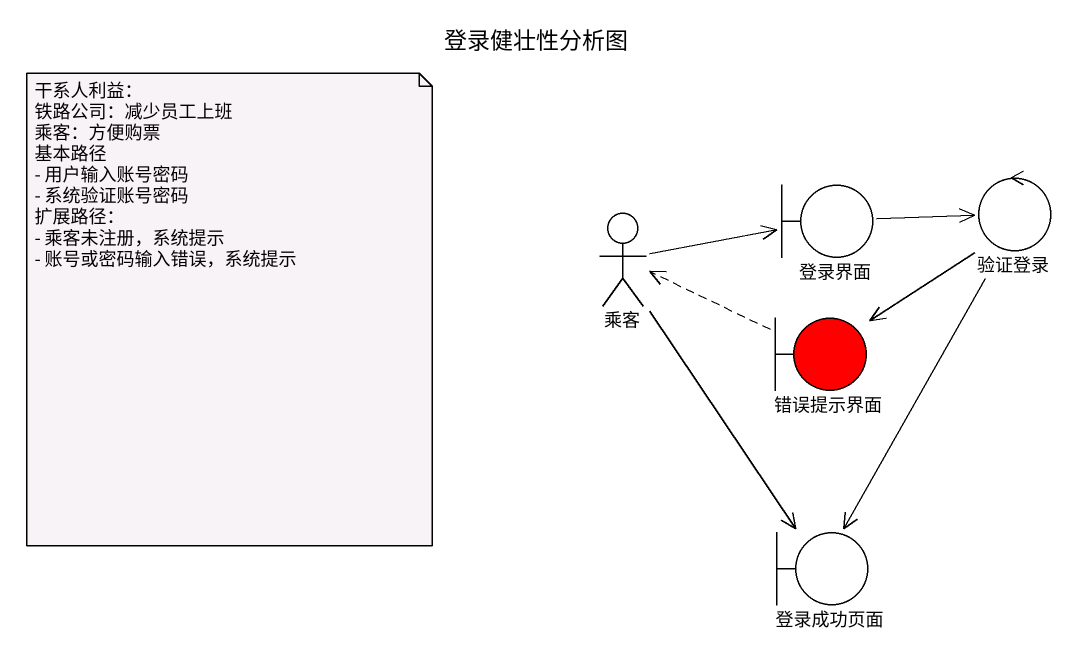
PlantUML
@startuml
title 登录健壮性分析图
actor 乘客
boundary 登录界面
control 验证登录
boundary 错误提示界面 #FF0000
boundary 登录成功页面
乘客 -right-> 登录界面
乘客 --> 登录成功页面
登录界面 -right-> 验证登录
验证登录 --> 错误提示界面
验证登录 --> 登录成功页面
错误提示界面 .left.> 乘客
note as N1
  干系人利益：
  铁路公司：减少员工上班
  乘客：方便购票
  基本路径
  - 用户输入账号密码
  - 系统验证账号密码
  扩展路径：
  - 乘客未注册，系统提示
  - 账号或密码输入错误，系统提示
end note
@enduml
